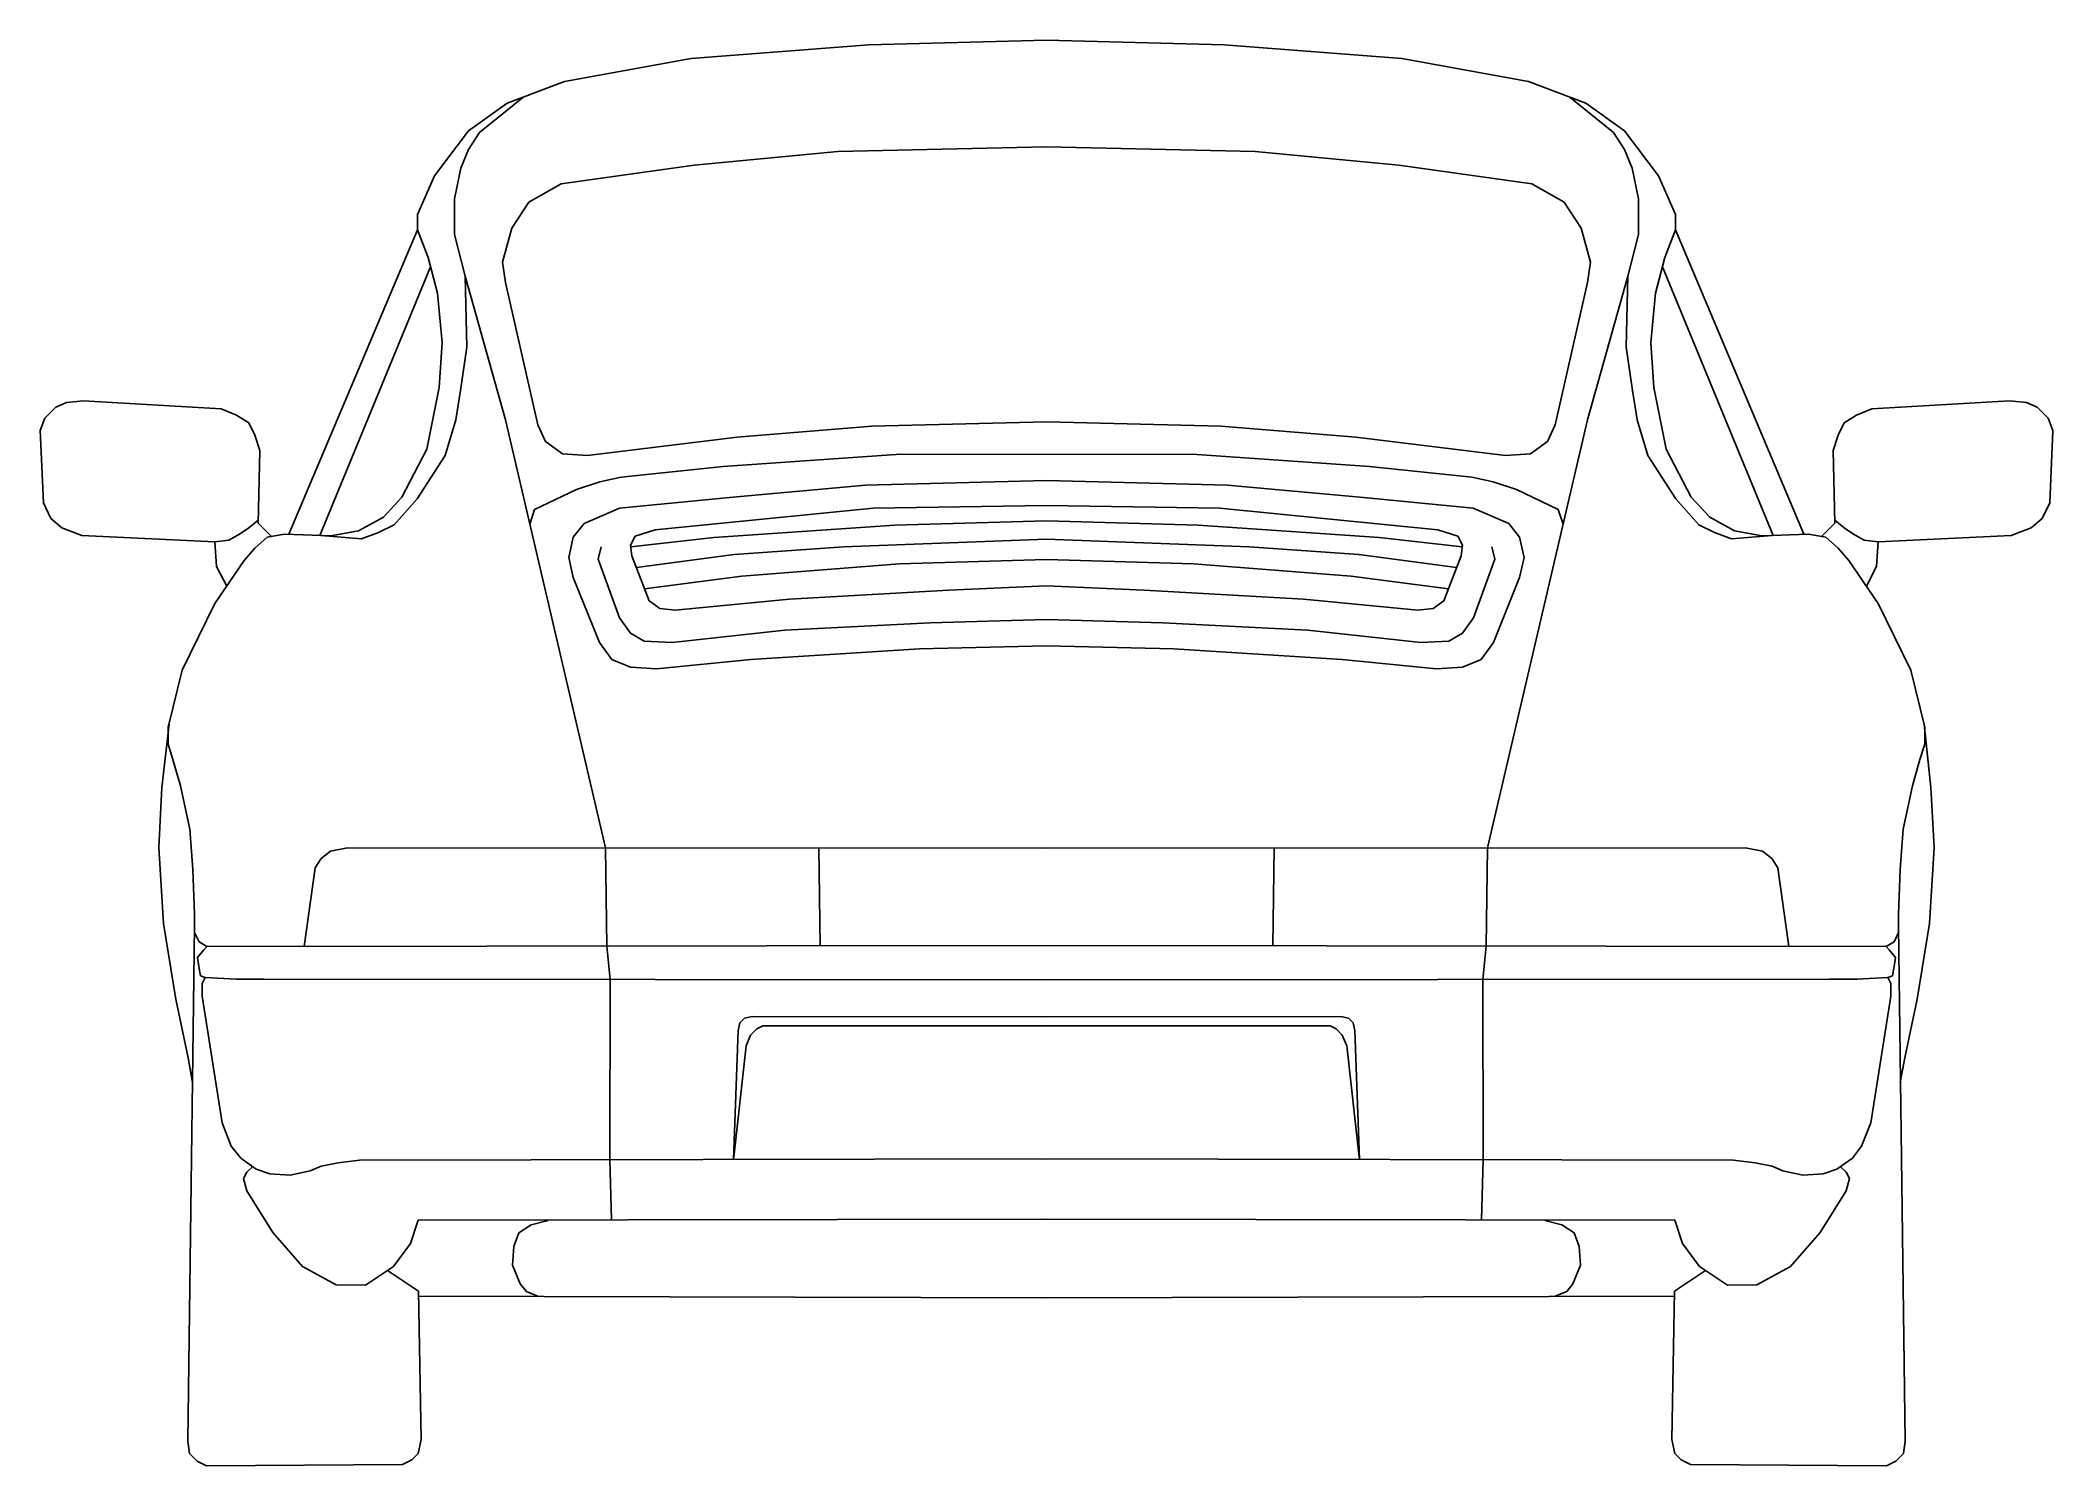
# Model space of a CAD drawing. Extents: x -93 to 93, y 0 to 132.
import ezdxf

# ---------------------------------------------------------------- set-up
doc = ezdxf.new("R2010")
doc.units = 0
doc.header["$MEASUREMENT"] = 0
doc.layers.get('0').update_dxf_attribs({"linetype": 'CONTINUOUS'})

msp = doc.modelspace()

# ---------------------------------------------------------------- linework, layer by layer
at = {"color": 0, "linetype": 'ByBlock'}
for p, q in [((-16.28, 131.6), (-32.73, 130.32)), ((0.18, 132.01), (-16.28, 131.6)), ((0.18, 132.01), (16.63, 131.6)), ((16.63, 131.6), (33.08, 130.32)), ((-32.73, 130.32), (-44.47, 128.19)), ((33.08, 130.32), (44.82, 128.19)), ((-52.34, 123.47), (-48.32, 126.72)), ((-44.47, 128.19), (-49.76, 126.18)), ((44.82, 128.19), (50.11, 126.18)), ((52.69, 123.47), (48.67, 126.72)), ((-49.76, 126.18), (-53.34, 123.62)), ((50.11, 126.18), (53.69, 123.62)), ((-53.34, 123.62), (-56.5, 119.46)), ((-53.34, 121.9), (-52.34, 123.47)), ((53.69, 121.9), (52.69, 123.47)), ((53.69, 123.62), (56.85, 119.46)), ((-54.06, 120.18), (-53.34, 121.9)), ((-19.15, 121.72), (-32.46, 120.44)), ((0.18, 122.13), (-19.15, 121.72)), ((0.18, 122.13), (19.5, 121.72)), ((19.5, 121.72), (32.81, 120.44)), ((54.41, 120.18), (53.69, 121.9)), ((-56.5, 119.46), (-58.07, 115.88)), ((-54.64, 117.32), (-54.06, 120.18)), ((-32.46, 120.44), (-44.76, 118.73)), ((32.81, 120.44), (45.11, 118.73)), ((54.99, 117.32), (54.41, 120.18)), ((56.85, 119.46), (58.42, 115.88)), ((-44.76, 118.73), (-47.77, 117.02)), ((45.11, 118.73), (48.12, 117.02)), ((-58.07, 115.88), (-58.07, 114.46)), ((-54.64, 114.03), (-54.64, 117.32)), ((-47.77, 117.02), (-49.34, 114.6)), ((48.12, 117.02), (49.69, 114.6)), ((54.99, 114.03), (54.99, 117.32)), ((58.42, 115.88), (58.43, 114.46)), ((-58.07, 114.46), (-69.97, 86.26)), ((-58.07, 114.46), (-57.08, 111.88)), ((-53.64, 110.16), (-54.64, 114.03)), ((-49.34, 114.6), (-50.21, 111.45)), ((49.69, 114.6), (50.56, 111.45)), ((54, 110.16), (54.99, 114.03)), ((58.43, 114.46), (57.43, 111.88)), ((58.43, 114.46), (70.32, 86.26)), ((-57.08, 111.88), (-56.21, 108.59)), ((57.43, 111.88), (56.57, 108.59)), ((-56.86, 111.04), (-67.11, 86.16)), ((-53.5, 103.58), (-53.64, 110.16)), ((-49.93, 96.86), (-53.64, 110.16)), ((-50.21, 111.45), (-49.92, 109.58)), ((50.56, 111.45), (50.27, 109.58)), ((50.28, 96.86), (54, 110.16)), ((53.85, 103.58), (54, 110.16)), ((57.21, 111.04), (67.46, 86.16)), ((-56.21, 108.59), (-55.79, 104.01)), ((-49.92, 109.58), (-46.92, 96.41)), ((50.27, 109.58), (47.27, 96.41)), ((56.57, 108.59), (56.14, 104.01)), ((-55.79, 104.01), (-56.07, 99.86)), ((-54.08, 99.58), (-53.5, 103.58)), ((54.43, 99.58), (53.85, 103.58)), ((56.14, 104.01), (56.42, 99.86)), ((-56.07, 99.86), (-57.22, 94.13)), ((-54.51, 96.86), (-54.08, 99.58)), ((54.86, 96.86), (54.43, 99.58)), ((56.42, 99.86), (57.57, 94.13)), ((-92.58, 97.02), (-93, 95.88)), ((-91.56, 98.03), (-92.58, 97.02)), ((-90.56, 98.46), (-91.56, 98.03)), ((-88.99, 98.61), (-90.56, 98.46)), ((-76.25, 97.88), (-88.99, 98.61)), ((-74.83, 97.3), (-76.25, 97.88)), ((-73.69, 96.58), (-74.83, 97.3)), ((74.04, 96.58), (75.18, 97.3)), ((75.18, 97.3), (76.61, 97.88)), ((76.61, 97.88), (89.35, 98.61)), ((89.35, 98.61), (90.92, 98.46)), ((90.92, 98.46), (91.91, 98.03)), ((91.91, 98.03), (92.93, 97.02)), ((92.93, 97.02), (93.35, 95.88)), ((-93, 95.88), (-92.71, 89.16)), ((-73.12, 95.44), (-73.69, 96.58)), ((-72.68, 94.01), (-73.12, 95.44)), ((-55.51, 93.56), (-54.51, 96.86)), ((-49.93, 96.86), (-40.65, 57.21)), ((-46.92, 96.41), (-46.22, 94.84)), ((-42.34, 93.55), (-28.47, 95.25)), ((-28.47, 95.25), (-16.01, 96.26)), ((-16.01, 96.26), (0.18, 96.68)), ((16.36, 96.26), (0.18, 96.68)), ((28.82, 95.25), (16.36, 96.26)), ((42.69, 93.55), (28.82, 95.25)), ((50.28, 96.86), (41, 57.21)), ((47.27, 96.41), (46.57, 94.84)), ((55.86, 93.56), (54.86, 96.86)), ((73.03, 94.01), (73.47, 95.44)), ((73.47, 95.44), (74.04, 96.58)), ((93.35, 95.88), (93.07, 89.16)), ((-72.83, 87.28), (-72.68, 94.01)), ((-57.22, 94.13), (-59.52, 89.7)), ((-58.09, 89.55), (-55.51, 93.56)), ((-46.22, 94.84), (-44.63, 93.7)), ((-44.63, 93.7), (-42.34, 93.55)), ((-13.3, 93.67), (-29.75, 92.54)), ((0.18, 93.66), (-13.3, 93.67)), ((0.18, 93.66), (13.65, 93.67)), ((13.65, 93.67), (30.1, 92.54)), ((44.98, 93.7), (42.69, 93.55)), ((46.57, 94.84), (44.98, 93.7)), ((58.44, 89.55), (55.86, 93.56)), ((57.57, 94.13), (59.87, 89.7)), ((73.18, 87.28), (73.03, 94.01)), ((-39.2, 91.55), (-41.2, 91.13)), ((-29.75, 92.54), (-39.2, 91.55)), ((30.1, 92.54), (39.55, 91.55)), ((39.55, 91.55), (41.55, 91.13)), ((-59.52, 89.7), (-61.23, 87.84)), ((-60.24, 87.14), (-58.09, 89.55)), ((-43.36, 90.41), (-47.22, 88.55)), ((-41.2, 91.13), (-43.36, 90.41)), ((-29.18, 89.68), (-39.35, 88.69)), ((-16.59, 90.81), (-29.18, 89.68)), ((0.18, 91.23), (-16.59, 90.81)), ((0.18, 91.23), (16.94, 90.81)), ((16.94, 90.81), (29.53, 89.68)), ((29.53, 89.68), (39.7, 88.69)), ((41.55, 91.13), (43.71, 90.41)), ((43.71, 90.41), (47.57, 88.55)), ((60.59, 87.14), (58.44, 89.55)), ((59.87, 89.7), (61.59, 87.84)), ((-92.71, 89.16), (-92.01, 87.73)), ((-92.01, 87.73), (-91, 86.86)), ((-61.23, 87.84), (-63.52, 86.57)), ((-47.22, 88.55), (-47.66, 87.19)), ((-39.35, 88.69), (-42.64, 87.25)), ((-15.88, 88.67), (-36.05, 86.68)), ((0.18, 88.94), (-15.88, 88.67)), ((0.18, 88.94), (16.24, 88.67)), ((16.24, 88.67), (36.4, 86.68)), ((39.7, 88.69), (42.99, 87.25)), ((47.57, 88.55), (48.02, 87.19)), ((61.59, 87.84), (63.88, 86.57)), ((92.36, 87.73), (91.35, 86.86)), ((93.07, 89.16), (92.36, 87.73)), ((-91, 86.86), (-89.15, 86.14)), ((-89.15, 86.14), (-76.84, 85.56)), ((-75.54, 85.71), (-74.55, 86.28)), ((-74.55, 86.28), (-73.7, 86.85)), ((-73.7, 86.85), (-72.82, 87.56)), ((-71.98, 86), (-73.12, 84.99)), ((-71.58, 86.07), (-72.83, 87.28)), ((-70.39, 86.28), (-71.98, 86)), ((-66.11, 86.13), (-70.39, 86.28)), ((-67.39, 86.17), (-63.25, 85.85)), ((-63.52, 86.57), (-66.11, 86.13)), ((-63.25, 85.85), (-61.68, 86.42)), ((-61.68, 86.42), (-60.24, 87.14)), ((-43.64, 85.98), (-44.07, 84.11)), ((-42.64, 87.25), (-43.64, 85.98)), ((-37.91, 86.1), (-38.34, 85.25)), ((-30.62, 85.97), (-38.32, 85.11)), ((-36.05, 86.68), (-37.91, 86.1)), ((-13.87, 87.1), (-30.62, 85.97)), ((0.18, 85.8), (-18.6, 85.09)), ((0.18, 87.52), (-13.87, 87.1)), ((0.18, 87.52), (14.23, 87.1)), ((0.18, 85.8), (18.95, 85.09)), ((14.23, 87.1), (30.97, 85.97)), ((30.97, 85.97), (38.67, 85.11)), ((36.4, 86.68), (38.27, 86.1)), ((38.27, 86.1), (38.69, 85.25)), ((42.99, 87.25), (43.99, 85.98)), ((43.99, 85.98), (44.42, 84.11)), ((62.03, 86.42), (60.59, 87.14)), ((63.6, 85.85), (62.03, 86.42)), ((67.75, 86.17), (63.6, 85.85)), ((63.88, 86.57), (66.46, 86.13)), ((66.46, 86.13), (70.74, 86.28)), ((70.74, 86.28), (72.33, 86)), ((71.93, 86.07), (73.18, 87.28)), ((72.33, 86), (73.48, 84.99)), ((74.05, 86.85), (73.17, 87.56)), ((74.9, 86.28), (74.05, 86.85)), ((75.9, 85.71), (74.9, 86.28)), ((89.5, 86.14), (77.19, 85.56)), ((91.35, 86.86), (89.5, 86.14)), ((-76.84, 85.56), (-75.54, 85.71)), ((-76.69, 83.27), (-76.84, 85.56)), ((-73.12, 84.99), (-74.12, 83.84)), ((-44.07, 84.11), (-43.64, 82.25)), ((-41.07, 85.11), (-41.35, 83.96)), ((-41.35, 83.96), (-39.36, 78.53)), ((-38.34, 85.25), (-38.21, 84.26)), ((-38.21, 84.26), (-36.63, 80.1)), ((-28.76, 84.38), (-37.8, 83.18)), ((-18.6, 85.09), (-28.76, 84.38)), ((0.18, 83.94), (-13.45, 83.52)), ((0.18, 83.94), (13.8, 83.52)), ((18.95, 85.09), (29.11, 84.38)), ((29.11, 84.38), (38.15, 83.18)), ((38.56, 84.26), (36.98, 80.1)), ((38.69, 85.25), (38.56, 84.26)), ((41.7, 83.96), (39.71, 78.53)), ((41.42, 85.11), (41.7, 83.96)), ((44.42, 84.11), (43.99, 82.25)), ((73.48, 84.99), (74.48, 83.84)), ((77.19, 85.56), (75.9, 85.71)), ((77.04, 83.27), (77.19, 85.56)), ((-74.12, 83.84), (-76.84, 79.84)), ((-75.74, 81.46), (-76.69, 83.27)), ((-43.64, 82.25), (-41.21, 76.25)), ((-28.04, 82.38), (-37.05, 81.2)), ((-13.45, 83.52), (-28.04, 82.38)), ((13.8, 83.52), (28.39, 82.38)), ((28.39, 82.38), (37.4, 81.2)), ((43.99, 82.25), (41.56, 76.25)), ((74.48, 83.84), (77.19, 79.84)), ((76.1, 81.46), (77.04, 83.27)), ((-34.21, 79.23), (-23.61, 80.24)), ((-23.61, 80.24), (-8.87, 81.08)), ((-8.87, 81.08), (0.18, 81.5)), ((9.23, 81.08), (0.18, 81.5)), ((23.96, 80.24), (9.23, 81.08)), ((34.56, 79.23), (23.96, 80.24)), ((-76.84, 79.84), (-79.86, 73.69)), ((-39.36, 78.53), (-38.35, 77.09)), ((-36.63, 80.1), (-35.63, 79.38)), ((-35.63, 79.38), (-34.21, 79.23)), ((-10.59, 78.07), (0.18, 78.36)), ((10.95, 78.07), (0.18, 78.36)), ((35.98, 79.38), (34.56, 79.23)), ((36.98, 80.1), (35.98, 79.38)), ((39.71, 78.53), (38.7, 77.09)), ((77.19, 79.84), (80.21, 73.69)), ((-38.35, 77.09), (-37.07, 76.37)), ((-34.49, 76.24), (-24.04, 77.38)), ((-24.04, 77.38), (-10.59, 78.07)), ((24.39, 77.38), (10.95, 78.07)), ((34.84, 76.24), (24.39, 77.38)), ((38.7, 77.09), (37.42, 76.37)), ((-41.21, 76.25), (-40.07, 74.66)), ((-40.07, 74.66), (-38.35, 73.95)), ((-37.07, 76.37), (-34.49, 76.24)), ((-35.93, 73.8), (-27.2, 74.65)), ((-27.2, 74.65), (-11.59, 75.65)), ((-11.59, 75.65), (0.18, 75.92)), ((11.95, 75.65), (0.18, 75.92)), ((27.55, 74.65), (11.95, 75.65)), ((36.28, 73.8), (27.55, 74.65)), ((37.42, 76.37), (34.84, 76.24)), ((40.42, 74.66), (38.7, 73.95)), ((41.56, 76.25), (40.42, 74.66)), ((-79.86, 73.69), (-81.15, 68.39)), ((-38.35, 73.95), (-35.93, 73.8)), ((38.7, 73.95), (36.28, 73.8)), ((80.21, 73.69), (81.5, 68.39)), ((-81.08, 68.67), (-81.73, 62.82)), ((-81.15, 68.39), (-81.15, 66.82)), ((81.44, 68.67), (82.08, 62.82)), ((81.5, 68.39), (81.5, 66.82)), ((-81.15, 66.82), (-80.71, 65.4)), ((-80.71, 65.4), (-80.01, 62.96)), ((81.06, 65.4), (80.36, 62.96)), ((81.5, 66.82), (81.06, 65.4)), ((-81.73, 62.82), (-82.01, 57.24)), ((-80.01, 62.96), (-79.15, 58.96)), ((80.36, 62.96), (79.5, 58.96)), ((82.08, 62.82), (82.36, 57.24)), ((-79.15, 58.96), (-78.87, 55.23)), ((79.5, 58.96), (79.22, 55.23)), ((-82.01, 57.24), (-81.59, 50.23)), ((-67.55, 55.37), (-66.98, 56.23)), ((-66.98, 56.23), (-66.13, 56.93)), ((-66.13, 56.93), (-64.56, 57.23)), ((-64.56, 57.23), (0.18, 57.18)), ((-40.65, 57.21), (-40.53, 48.12)), ((-20.91, 57.19), (-20.77, 48.14)), ((64.91, 57.23), (0.18, 57.18)), ((21.26, 57.19), (21.12, 48.14)), ((41, 57.21), (40.88, 48.12)), ((66.48, 56.93), (64.91, 57.23)), ((67.33, 56.23), (66.48, 56.93)), ((67.91, 55.37), (67.33, 56.23)), ((82.36, 57.24), (81.94, 50.23)), ((-78.87, 55.23), (-78.73, 51.09)), ((-68.57, 48.09), (-67.55, 55.37)), ((68.93, 48.09), (67.91, 55.37)), ((79.22, 55.23), (79.08, 51.09)), ((-78.73, 51.09), (-78.73, 49.37)), ((79.08, 51.09), (79.08, 49.37)), ((-81.59, 50.23), (-80.45, 43.21)), ((-78.73, 49.95), (-79.34, 2.29)), ((-78.73, 49.37), (-78.3, 48.51)), ((-78.3, 48.51), (-77.59, 48.08)), ((78.66, 48.51), (77.94, 48.08)), ((79.08, 49.37), (78.66, 48.51)), ((79.08, 49.95), (79.69, 2.29)), ((81.94, 50.23), (80.8, 43.21)), ((-77.86, 47.79), (-78.44, 47.08)), ((-78.44, 47.08), (-78.31, 46.22)), ((-77.59, 48.08), (-77.86, 47.79)), ((-77.59, 48.08), (0.18, 48.17)), ((-40.53, 48.12), (-40.24, 45.04)), ((77.94, 48.08), (0.18, 48.17)), ((40.88, 48.12), (40.59, 45.04)), ((77.94, 48.08), (78.22, 47.79)), ((78.22, 47.79), (78.79, 47.08)), ((78.79, 47.08), (78.66, 46.22)), ((-78.31, 46.22), (-78.16, 45.37)), ((-78.16, 45.37), (-77.73, 45.22)), ((-77.73, 45.22), (-78.01, 44.65)), ((-77.73, 45.22), (-74.87, 45.07)), ((-74.87, 45.07), (-72.29, 45.07)), ((-72.29, 45.07), (0.18, 45.01)), ((-40.24, 45.04), (-40.25, 28.35)), ((72.64, 45.07), (0.18, 45.01)), ((40.59, 45.04), (40.6, 28.35)), ((75.22, 45.07), (72.64, 45.07)), ((78.09, 45.22), (75.22, 45.07)), ((78.51, 45.37), (78.09, 45.22)), ((78.09, 45.22), (78.37, 44.65)), ((78.66, 46.22), (78.51, 45.37)), ((-80.45, 43.21), (-79.31, 37.78)), ((-78.01, 44.65), (-78.01, 43.5)), ((-78.01, 43.5), (-76.16, 31.76)), ((78.37, 43.5), (76.51, 31.76)), ((78.37, 44.65), (78.37, 43.5)), ((80.8, 43.21), (79.66, 37.78)), ((-28.22, 41.03), (-28.37, 40.31)), ((-27.79, 41.45), (-28.22, 41.03)), ((-27.07, 41.6), (-27.79, 41.45)), ((-27.07, 41.6), (0.18, 41.58)), ((27.43, 41.6), (0.18, 41.58)), ((27.43, 41.6), (28.15, 41.45)), ((28.15, 41.45), (28.57, 41.03)), ((28.57, 41.03), (28.72, 40.31)), ((-28.37, 40.31), (-28.8, 28.37)), ((-27.22, 39.88), (-27.65, 38.88)), ((-26.65, 40.45), (-27.22, 39.88)), ((-26.08, 40.75), (-26.65, 40.45)), ((0.18, 40.73), (-26.08, 40.75)), ((0.18, 40.73), (26.43, 40.75)), ((26.43, 40.75), (27, 40.45)), ((27, 40.45), (27.57, 39.88)), ((27.57, 39.88), (28, 38.88)), ((28.72, 40.31), (29.15, 28.37)), ((-79.31, 37.78), (-78.89, 35.49)), ((-27.65, 38.88), (-28.79, 28.59)), ((28, 38.88), (29.14, 28.59)), ((79.66, 37.78), (79.24, 35.49)), ((-76.16, 31.76), (-75.31, 29.61)), ((76.51, 31.76), (75.66, 29.61)), ((-75.31, 29.61), (-74.44, 28.47)), ((-74.44, 28.47), (-73.02, 27.47)), ((-67, 27.74), (-65.43, 28.04)), ((-65.43, 28.04), (-63.44, 28.31)), ((-63.44, 28.31), (0.18, 28.41)), ((-40.25, 28.35), (-40.11, 22.76)), ((63.79, 28.31), (0.18, 28.41)), ((40.6, 28.35), (40.46, 22.76)), ((65.79, 28.04), (63.79, 28.31)), ((67.36, 27.74), (65.79, 28.04)), ((74.8, 28.47), (73.37, 27.47)), ((75.66, 29.61), (74.8, 28.47)), ((-74.17, 26.6), (-73.87, 27.18)), ((-73.87, 25.46), (-74.17, 26.6)), ((-73.87, 27.18), (-73.34, 27.69)), ((-73.87, 27.18), (-73.87, 27.18)), ((-73.02, 27.47), (-71.73, 27.04)), ((-71.73, 27.04), (-69.87, 26.9)), ((-69.87, 26.9), (-68.02, 27.32)), ((-68.02, 27.32), (-67, 27.74)), ((68.37, 27.32), (67.36, 27.74)), ((70.22, 26.9), (68.37, 27.32)), ((72.08, 27.04), (70.22, 26.9)), ((73.37, 27.47), (72.08, 27.04)), ((74.22, 27.18), (73.69, 27.69)), ((74.22, 27.18), (74.22, 27.18)), ((74.52, 26.6), (74.22, 27.18)), ((74.23, 25.46), (74.52, 26.6)), ((-71.46, 21.6), (-73.87, 25.46)), ((71.81, 21.6), (74.23, 25.46)), ((-58, 22.73), (-58.72, 20.59)), ((0.18, 22.84), (-58, 22.73)), ((-47.55, 22.3), (-45.98, 22.72)), ((0.18, 22.84), (58.35, 22.73)), ((47.9, 22.3), (46.33, 22.72)), ((58.35, 22.73), (59.07, 20.59)), ((-68.73, 18.46), (-71.46, 21.6)), ((-58.72, 20.59), (-60.29, 18.45)), ((-49.14, 20.29), (-48.69, 21.58)), ((-48.69, 21.58), (-47.55, 22.3)), ((49.04, 21.58), (47.9, 22.3)), ((49.49, 20.29), (49.04, 21.58)), ((59.07, 20.59), (60.64, 18.45)), ((69.08, 18.46), (71.81, 21.6)), ((-49.27, 18.57), (-49.14, 20.29)), ((49.62, 18.57), (49.49, 20.29)), ((-65.59, 16.74), (-68.73, 18.46)), ((-60.29, 18.45), (-62.87, 16.73)), ((-57.98, 16.16), (-60.85, 18.08)), ((-48.57, 16.85), (-49.27, 18.57)), ((-47.99, 16.15), (-48.57, 16.85)), ((48.35, 16.15), (48.92, 16.85)), ((48.92, 16.85), (49.62, 18.57)), ((58.33, 16.16), (61.2, 18.08)), ((60.64, 18.45), (63.23, 16.73)), ((65.94, 16.74), (69.08, 18.46)), ((-62.87, 16.73), (-65.59, 16.74)), ((-57.73, 2.42), (-57.98, 16.16)), ((0.18, 15.54), (-57.97, 15.72)), ((-46.85, 15.68), (-47.99, 16.15)), ((0.18, 15.54), (58.32, 15.72)), ((47.2, 15.68), (48.35, 16.15)), ((58.09, 2.42), (58.33, 16.16)), ((63.23, 16.73), (65.94, 16.74)), ((-79.34, 2.29), (-79.19, 1.15)), ((-58.01, 1.13), (-57.73, 2.42)), ((58.37, 1.13), (58.09, 2.42)), ((79.69, 2.29), (79.54, 1.15)), ((-79.19, 1.15), (-78.47, 0.43)), ((-78.47, 0.43), (-77.62, 0)), ((-77.62, 0), (-59.45, 0.13)), ((-59.45, 0.13), (-58.59, 0.56)), ((-58.59, 0.56), (-58.01, 1.13)), ((58.94, 0.56), (58.37, 1.13)), ((59.81, 0.13), (58.94, 0.56)), ((77.97, 0), (59.81, 0.13)), ((78.82, 0.43), (77.97, 0)), ((79.54, 1.15), (78.82, 0.43))]:
    msp.add_line(p, q, dxfattribs=at)

doc.saveas('drawing.dxf')
